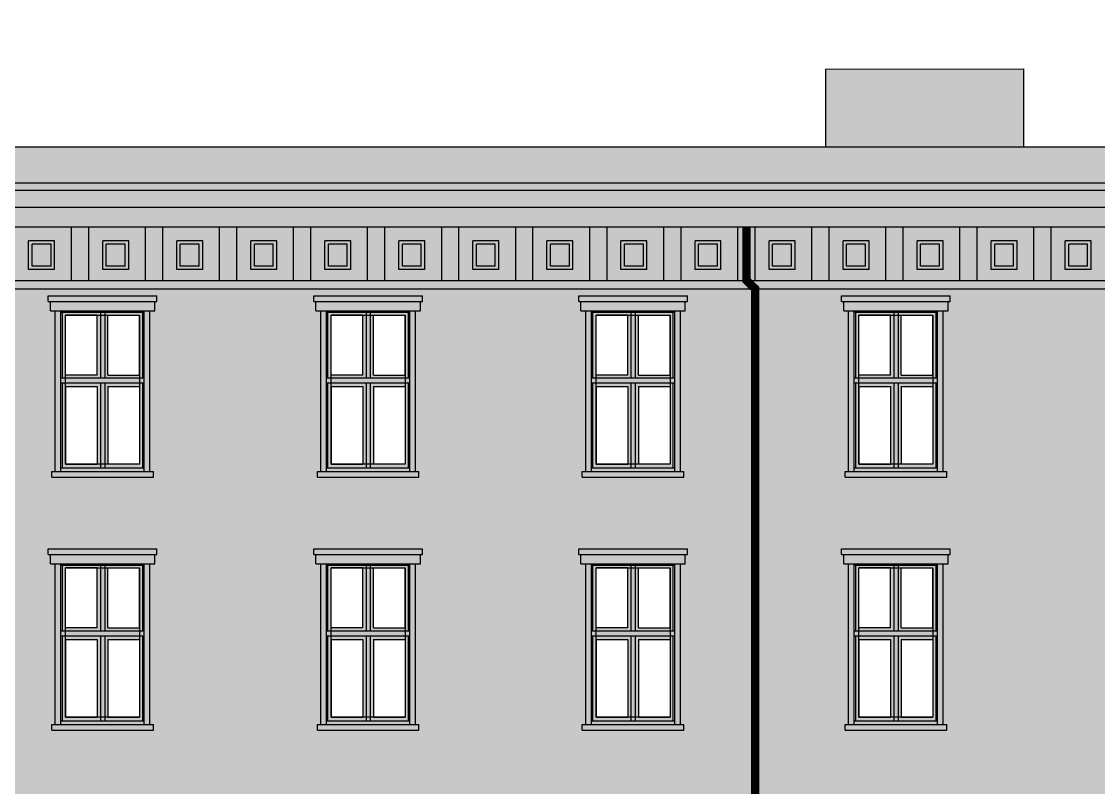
# Model space of a CAD drawing. Header units: metres. Extents: x -6 to 116, y 234 to 267.
# Drawn here: x 39.16 to 54.43, y 247.49 to 258.35 of the extents above; entities that cross this region are included whole.
import ezdxf

# ---------------------------------------------------------------- set-up
doc = ezdxf.new("R2010")
doc.units = ezdxf.units.M
doc.header["$LTSCALE"] = 0.01
doc.header["$XCLIPFRAME"] = 2
doc.linetypes.add('AUSGEZOGEN', pattern=[0])
for name, color, linetype in [('A_Fensterrahmen', 1, 'Continuous'), ('A_Glasbild', 7, 'Continuous'), ('A_regenrinne', 252, 'Continuous'), ('A_Schraff_Dach', 17, 'Continuous'), ('A_Schraff_Fassade_OG', 41, 'Continuous'), ('A_Schraff_Fensterrahmen', 255, 'Continuous'), ('A_Schraff_Gewaende', 23, 'Continuous'), ('A_Schraff_Sims', 17, 'Continuous'), ('A_Schraff_Stuck', 23, 'Continuous'), ('A_Stuck_am_dach', 2, 'Continuous'), ('FASSADE', 7, 'AUSGEZOGEN')]:
    doc.layers.add(name, color=color, linetype=linetype)
picture_1 = doc.add_image_def('image1.jpg', size_in_pixel=(60, 84))

msp = doc.modelspace()

# ---------------------------------------------------------------- hatches: boundary and pattern name
at = {"layer": 'A_Schraff_Dach'}
h = msp.add_hatch(color=256, dxfattribs=at)
h.paths.add_polyline_path([(53.368, 257.68), (50.56, 257.678), (50.56, 256.568), (53.368, 256.568)])
h.paths.add_polyline_path([(24.435, 258.352), (23.386, 258.346), (23.386, 256.568), (24.435, 256.568)])
for color, points in [(256, [(18.816, 256.568), (18.816, 256.066), (102.152, 256.066), (97.015, 256.568)]), (11, [(18.816, 256.066), (18.816, 255.721), (103.124, 255.721), (103.162, 255.963), (103.212, 255.963), (103.212, 256.066)]), (256, [(18.816, 255.721), (18.816, 255.442), (102.434, 255.442), (102.519, 255.721)])]:
    msp.add_hatch(color=color, dxfattribs=at).paths.add_polyline_path(points)
at = {"layer": 'A_Schraff_Fassade_OG'}
h = msp.add_hatch(color=256, dxfattribs=at)
h.paths.add_polyline_path([(39.643, 254.251), (39.573, 254.251), (39.573, 254.381), (39.543, 254.381), (39.543, 254.461), (41.083, 254.461), (41.083, 254.381), (41.053, 254.381), (41.053, 254.251), (40.983, 254.251), (40.983, 253.659), (43.408, 253.659), (43.408, 254.251), (43.338, 254.251), (43.338, 254.381), (43.308, 254.381), (43.308, 254.461), (44.848, 254.461), (44.848, 254.381), (44.818, 254.381), (44.818, 254.251), (44.748, 254.251), (44.748, 253.659), (47.163, 253.659), (47.163, 254.251), (47.093, 254.251), (47.093, 254.381), (47.063, 254.381), (47.063, 254.461), (48.603, 254.461), (48.603, 254.381), (48.573, 254.381), (48.573, 254.251), (48.503, 254.251), (48.503, 253.659), (50.888, 253.659), (50.888, 254.251), (50.818, 254.251), (50.818, 254.381), (50.788, 254.381), (50.788, 254.461), (52.328, 254.461), (52.328, 254.381), (52.298, 254.381), (52.298, 254.251), (52.228, 254.251), (52.228, 253.659), (54.633, 253.659), (54.633, 254.251), (54.563, 254.251), (54.563, 254.381), (54.533, 254.381), (54.533, 254.461), (56.073, 254.461), (56.073, 254.381), (56.043, 254.381), (56.043, 254.251), (55.973, 254.251), (55.973, 253.659), (58.393, 253.659), (58.393, 254.251), (58.323, 254.251), (58.323, 254.381), (58.293, 254.381), (58.293, 254.461), (59.833, 254.461), (59.833, 254.381), (59.803, 254.381), (59.803, 254.251), (59.733, 254.251), (59.733, 253.659), (62.133, 253.659), (62.133, 254.251), (62.063, 254.251), (62.063, 254.381), (62.033, 254.381), (62.033, 254.461), (63.573, 254.461), (63.573, 254.381), (63.543, 254.381), (63.543, 254.251), (63.473, 254.251), (63.473, 253.659), (65.903, 253.659), (65.903, 254.251), (65.833, 254.251), (65.833, 254.381), (65.803, 254.381), (65.803, 254.461), (67.343, 254.461), (67.343, 254.381), (67.313, 254.381), (67.313, 254.251), (67.243, 254.251), (67.243, 253.659), (69.696, 253.659), (69.696, 254.251), (69.626, 254.251), (69.626, 254.381), (69.596, 254.381), (69.596, 254.461), (71.136, 254.461), (71.136, 254.381), (71.106, 254.381), (71.106, 254.251), (71.036, 254.251), (71.036, 253.659), (72.503, 253.659), (72.503, 254.562), (25.866, 254.562), (25.866, 253.659), (28.408, 253.659), (28.408, 254.251), (28.338, 254.251), (28.338, 254.381), (28.308, 254.381), (28.308, 254.461), (29.848, 254.461), (29.848, 254.381), (29.818, 254.381), (29.818, 254.251), (29.748, 254.251), (29.748, 253.659), (32.153, 253.659), (32.153, 254.251), (32.083, 254.251), (32.083, 254.381), (32.053, 254.381), (32.053, 254.461), (33.593, 254.461), (33.593, 254.381), (33.563, 254.381), (33.563, 254.251), (33.493, 254.251), (33.493, 253.659), (35.923, 253.659), (35.923, 254.251), (35.853, 254.251), (35.853, 254.381), (35.823, 254.381), (35.823, 254.461), (37.363, 254.461), (37.363, 254.381), (37.333, 254.381), (37.333, 254.251), (37.263, 254.251), (37.263, 253.659), (39.643, 253.659)])
h.paths.add_polyline_path([(72.503, 253.659), (71.036, 253.659), (71.036, 251.971), (71.086, 251.971), (71.086, 251.891), (69.646, 251.891), (69.646, 251.971), (69.696, 251.971), (69.696, 253.659), (67.243, 253.659), (67.243, 251.971), (67.293, 251.971), (67.293, 251.891), (65.853, 251.891), (65.853, 251.971), (65.903, 251.971), (65.903, 253.659), (63.473, 253.659), (63.473, 251.971), (63.523, 251.971), (63.523, 251.891), (62.083, 251.891), (62.083, 251.971), (62.133, 251.971), (62.133, 253.659), (59.733, 253.659), (59.733, 251.971), (59.783, 251.971), (59.783, 251.891), (58.343, 251.891), (58.343, 251.971), (58.393, 251.971), (58.393, 253.659), (55.973, 253.659), (55.973, 251.971), (56.023, 251.971), (56.023, 251.891), (54.583, 251.891), (54.583, 251.971), (54.633, 251.971), (54.633, 253.659), (52.228, 253.659), (52.228, 251.971), (52.278, 251.971), (52.278, 251.891), (50.838, 251.891), (50.838, 251.971), (50.888, 251.971), (50.888, 253.659), (48.503, 253.659), (48.503, 251.971), (48.553, 251.971), (48.553, 251.891), (47.113, 251.891), (47.113, 251.971), (47.163, 251.971), (47.163, 253.659), (44.748, 253.659), (44.748, 251.971), (44.798, 251.971), (44.798, 251.891), (43.358, 251.891), (43.358, 251.971), (43.408, 251.971), (43.408, 253.659), (40.983, 253.659), (40.983, 251.971), (41.033, 251.971), (41.033, 251.891), (39.593, 251.891), (39.593, 251.971), (39.643, 251.971), (39.643, 253.659), (37.263, 253.659), (37.263, 251.971), (37.313, 251.971), (37.313, 251.891), (35.873, 251.891), (35.873, 251.971), (35.923, 251.971), (35.923, 253.659), (33.493, 253.659), (33.493, 251.971), (33.543, 251.971), (33.543, 251.891), (32.103, 251.891), (32.103, 251.971), (32.153, 251.971), (32.153, 253.659), (29.748, 253.659), (29.748, 251.971), (29.798, 251.971), (29.798, 251.891), (28.358, 251.891), (28.358, 251.971), (28.408, 251.971), (28.408, 253.659), (25.866, 253.659), (25.866, 249.706), (28.408, 249.706), (28.408, 250.665), (28.338, 250.665), (28.338, 250.795), (28.308, 250.795), (28.308, 250.875), (29.848, 250.875), (29.848, 250.795), (29.818, 250.795), (29.818, 250.665), (29.748, 250.665), (29.748, 249.706), (32.153, 249.706), (32.153, 250.665), (32.083, 250.665), (32.083, 250.795), (32.053, 250.795), (32.053, 250.875), (33.593, 250.875), (33.593, 250.795), (33.563, 250.795), (33.563, 250.665), (33.493, 250.665), (33.493, 249.706), (35.923, 249.706), (35.923, 250.665), (35.853, 250.665), (35.853, 250.795), (35.823, 250.795), (35.823, 250.875), (37.363, 250.875), (37.363, 250.795), (37.333, 250.795), (37.333, 250.665), (37.263, 250.665), (37.263, 249.706), (39.643, 249.706), (39.643, 250.665), (39.573, 250.665), (39.573, 250.795), (39.543, 250.795), (39.543, 250.875), (41.083, 250.875), (41.083, 250.795), (41.053, 250.795), (41.053, 250.665), (40.983, 250.665), (40.983, 249.706), (43.408, 249.706), (43.408, 250.665), (43.338, 250.665), (43.338, 250.795), (43.308, 250.795), (43.308, 250.875), (44.848, 250.875), (44.848, 250.795), (44.818, 250.795), (44.818, 250.665), (44.748, 250.665), (44.748, 249.706), (47.163, 249.706), (47.163, 250.665), (47.093, 250.665), (47.093, 250.795), (47.063, 250.795), (47.063, 250.875), (48.603, 250.875), (48.603, 250.795), (48.573, 250.795), (48.573, 250.665), (48.503, 250.665), (48.503, 249.706), (50.888, 249.706), (50.888, 250.665), (50.818, 250.665), (50.818, 250.795), (50.788, 250.795), (50.788, 250.875), (52.328, 250.875), (52.328, 250.795), (52.298, 250.795), (52.298, 250.665), (52.228, 250.665), (52.228, 249.706), (54.633, 249.706), (54.633, 250.665), (54.563, 250.665), (54.563, 250.795), (54.533, 250.795), (54.533, 250.875), (56.073, 250.875), (56.073, 250.795), (56.043, 250.795), (56.043, 250.665), (55.973, 250.665), (55.973, 249.706), (58.393, 249.706), (58.393, 250.665), (58.323, 250.665), (58.323, 250.795), (58.293, 250.795), (58.293, 250.875), (59.833, 250.875), (59.833, 250.795), (59.803, 250.795), (59.803, 250.665), (59.733, 250.665), (59.733, 249.706), (62.133, 249.706), (62.133, 250.665), (62.063, 250.665), (62.063, 250.795), (62.033, 250.795), (62.033, 250.875), (63.573, 250.875), (63.573, 250.795), (63.543, 250.795), (63.543, 250.665), (63.473, 250.665), (63.473, 249.706), (65.903, 249.706), (65.903, 250.665), (65.833, 250.665), (65.833, 250.795), (65.803, 250.795), (65.803, 250.875), (67.343, 250.875), (67.343, 250.795), (67.313, 250.795), (67.313, 250.665), (67.243, 250.665), (67.243, 249.706), (69.696, 249.706), (69.696, 250.665), (69.626, 250.665), (69.626, 250.795), (69.596, 250.795), (69.596, 250.875), (71.136, 250.875), (71.136, 250.795), (71.106, 250.795), (71.106, 250.665), (71.036, 250.665), (71.036, 249.706), (72.503, 249.706)])
h.paths.add_polyline_path([(39.643, 249.706), (37.263, 249.706), (37.263, 248.385), (37.313, 248.385), (37.313, 248.305), (35.873, 248.305), (35.873, 248.385), (35.923, 248.385), (35.923, 249.706), (33.493, 249.706), (33.493, 248.385), (33.543, 248.385), (33.543, 248.305), (32.103, 248.305), (32.103, 248.385), (32.153, 248.385), (32.153, 249.706), (29.748, 249.706), (29.748, 248.385), (29.798, 248.385), (29.798, 248.305), (28.358, 248.305), (28.358, 248.385), (28.408, 248.385), (28.408, 249.706), (25.866, 249.706), (25.866, 245.725), (28.408, 245.725), (28.408, 247.035), (28.338, 247.035), (28.338, 247.165), (28.308, 247.165), (28.308, 247.245), (29.848, 247.245), (29.848, 247.165), (29.818, 247.165), (29.818, 247.035), (29.748, 247.035), (29.748, 245.725), (32.153, 245.725), (32.153, 247.035), (32.083, 247.035), (32.083, 247.165), (32.053, 247.165), (32.053, 247.245), (33.593, 247.245), (33.593, 247.165), (33.563, 247.165), (33.563, 247.035), (33.493, 247.035), (33.493, 245.725), (35.923, 245.725), (35.923, 247.035), (35.853, 247.035), (35.853, 247.165), (35.823, 247.165), (35.823, 247.245), (37.363, 247.245), (37.363, 247.165), (37.333, 247.165), (37.333, 247.035), (37.263, 247.035), (37.263, 245.725), (39.643, 245.725), (39.643, 247.035), (39.573, 247.035), (39.573, 247.165), (39.543, 247.165), (39.543, 247.245), (41.083, 247.245), (41.083, 247.165), (41.053, 247.165), (41.053, 247.035), (40.983, 247.035), (40.983, 245.725), (43.408, 245.725), (43.408, 247.035), (43.338, 247.035), (43.338, 247.165), (43.308, 247.165), (43.308, 247.245), (44.848, 247.245), (44.848, 247.165), (44.818, 247.165), (44.818, 247.035), (44.748, 247.035), (44.748, 245.725), (47.163, 245.725), (47.163, 247.035), (47.093, 247.035), (47.093, 247.165), (47.063, 247.165), (47.063, 247.245), (48.603, 247.245), (48.603, 247.165), (48.573, 247.165), (48.573, 247.035), (48.503, 247.035), (48.503, 245.725), (50.888, 245.725), (50.888, 247.035), (50.818, 247.035), (50.818, 247.165), (50.788, 247.165), (50.788, 247.245), (52.328, 247.245), (52.328, 247.165), (52.298, 247.165), (52.298, 247.035), (52.228, 247.035), (52.228, 245.725), (54.633, 245.725), (54.633, 247.035), (54.563, 247.035), (54.563, 247.165), (54.533, 247.165), (54.533, 247.245), (56.073, 247.245), (56.073, 247.165), (56.043, 247.165), (56.043, 247.035), (55.973, 247.035), (55.973, 245.725), (58.393, 245.725), (58.393, 247.035), (58.323, 247.035), (58.323, 247.165), (58.293, 247.165), (58.293, 247.245), (59.833, 247.245), (59.833, 247.165), (59.803, 247.165), (59.803, 247.035), (59.733, 247.035), (59.733, 245.725), (62.133, 245.725), (62.133, 247.035), (62.063, 247.035), (62.063, 247.165), (62.033, 247.165), (62.033, 247.245), (63.573, 247.245), (63.573, 247.165), (63.543, 247.165), (63.543, 247.035), (63.473, 247.035), (63.473, 245.725), (65.903, 245.725), (65.903, 247.035), (65.833, 247.035), (65.833, 247.165), (65.803, 247.165), (65.803, 247.245), (67.343, 247.245), (67.343, 247.165), (67.313, 247.165), (67.313, 247.035), (67.243, 247.035), (67.243, 245.725), (69.696, 245.725), (69.696, 247.035), (69.626, 247.035), (69.626, 247.165), (69.596, 247.165), (69.596, 247.245), (71.136, 247.245), (71.136, 247.165), (71.106, 247.165), (71.106, 247.035), (71.036, 247.035), (71.036, 245.725), (72.503, 245.725), (72.503, 249.706), (71.036, 249.706), (71.036, 248.385), (71.086, 248.385), (71.086, 248.305), (69.646, 248.305), (69.646, 248.385), (69.696, 248.385), (69.696, 249.706), (67.243, 249.706), (67.243, 248.385), (67.293, 248.385), (67.293, 248.305), (65.853, 248.305), (65.853, 248.385), (65.903, 248.385), (65.903, 249.706), (63.473, 249.706), (63.473, 248.385), (63.523, 248.385), (63.523, 248.305), (62.083, 248.305), (62.083, 248.385), (62.133, 248.385), (62.133, 249.706), (59.733, 249.706), (59.733, 248.385), (59.783, 248.385), (59.783, 248.305), (58.343, 248.305), (58.343, 248.385), (58.393, 248.385), (58.393, 249.706), (55.973, 249.706), (55.973, 248.385), (56.023, 248.385), (56.023, 248.305), (54.583, 248.305), (54.583, 248.385), (54.633, 248.385), (54.633, 249.706), (52.228, 249.706), (52.228, 248.385), (52.278, 248.385), (52.278, 248.305), (50.838, 248.305), (50.838, 248.385), (50.888, 248.385), (50.888, 249.706), (48.503, 249.706), (48.503, 248.385), (48.553, 248.385), (48.553, 248.305), (47.113, 248.305), (47.113, 248.385), (47.163, 248.385), (47.163, 249.706), (44.748, 249.706), (44.748, 248.385), (44.798, 248.385), (44.798, 248.305), (43.358, 248.305), (43.358, 248.385), (43.408, 248.385), (43.408, 249.706), (40.983, 249.706), (40.983, 248.385), (41.033, 248.385), (41.033, 248.305), (39.593, 248.305), (39.593, 248.385), (39.643, 248.385)])
h.paths.add_polyline_path([(39.643, 245.725), (37.263, 245.725), (37.263, 244.755), (37.313, 244.755), (37.313, 244.675), (35.873, 244.675), (35.873, 244.755), (35.923, 244.755), (35.923, 245.725), (33.493, 245.725), (33.493, 244.755), (33.543, 244.755), (33.543, 244.675), (32.103, 244.675), (32.103, 244.755), (32.153, 244.755), (32.153, 245.725), (29.748, 245.725), (29.748, 244.755), (29.798, 244.755), (29.798, 244.675), (28.358, 244.675), (28.358, 244.755), (28.408, 244.755), (28.408, 245.725), (25.866, 245.725), (25.866, 244.032), (72.503, 244.032), (72.503, 245.725), (71.036, 245.725), (71.036, 244.755), (71.086, 244.755), (71.086, 244.675), (69.646, 244.675), (69.646, 244.755), (69.696, 244.755), (69.696, 245.725), (67.243, 245.725), (67.243, 244.755), (67.293, 244.755), (67.293, 244.675), (65.853, 244.675), (65.853, 244.755), (65.903, 244.755), (65.903, 245.725), (63.473, 245.725), (63.473, 244.755), (63.523, 244.755), (63.523, 244.675), (62.083, 244.675), (62.083, 244.755), (62.133, 244.755), (62.133, 245.725), (59.733, 245.725), (59.733, 244.755), (59.783, 244.755), (59.783, 244.675), (58.343, 244.675), (58.343, 244.755), (58.393, 244.755), (58.393, 245.725), (55.973, 245.725), (55.973, 244.755), (56.023, 244.755), (56.023, 244.675), (54.583, 244.675), (54.583, 244.755), (54.633, 244.755), (54.633, 245.725), (52.228, 245.725), (52.228, 244.755), (52.278, 244.755), (52.278, 244.675), (50.838, 244.675), (50.838, 244.755), (50.888, 244.755), (50.888, 245.725), (48.503, 245.725), (48.503, 244.755), (48.553, 244.755), (48.553, 244.675), (47.113, 244.675), (47.113, 244.755), (47.163, 244.755), (47.163, 245.725), (44.748, 245.725), (44.748, 244.755), (44.798, 244.755), (44.798, 244.675), (43.358, 244.675), (43.358, 244.755), (43.408, 244.755), (43.408, 245.725), (40.983, 245.725), (40.983, 244.755), (41.033, 244.755), (41.033, 244.675), (39.593, 244.675), (39.593, 244.755), (39.643, 244.755)])
at = {"layer": 'A_Schraff_Fensterrahmen'}
h = msp.add_hatch(color=256, dxfattribs=at)
h.paths.add_polyline_path([(40.283, 254.231), (39.743, 254.231), (39.743, 253.299), (40.283, 253.299)])
h.paths.add_polyline_path([(40.238, 254.19), (40.238, 253.34), (39.788, 253.34), (39.788, 254.19)], flags=16)
h.paths.add_polyline_path([(40.883, 254.231), (40.343, 254.231), (40.343, 253.299), (40.883, 253.299)])
h.paths.add_polyline_path([(40.388, 254.19), (40.838, 254.19), (40.838, 253.34), (40.388, 253.34)], flags=16)
h.paths.add_polyline_path([(40.343, 254.231), (40.283, 254.231), (40.283, 253.299), (40.343, 253.299)])
h.paths.add_polyline_path([(40.283, 253.229), (39.743, 253.229), (39.743, 252.023), (40.283, 252.023)])
h.paths.add_polyline_path([(40.238, 253.176), (40.238, 252.076), (39.788, 252.076), (39.788, 253.176)], flags=16)
h.paths.add_polyline_path([(40.883, 253.229), (40.343, 253.229), (40.343, 252.023), (40.883, 252.023)])
h.paths.add_polyline_path([(40.838, 253.176), (40.838, 252.076), (40.388, 252.076), (40.388, 253.176)], flags=16)
h.paths.add_polyline_path([(40.343, 253.229), (40.283, 253.229), (40.283, 252.023), (40.343, 252.023)])
h.paths.add_polyline_path([(40.903, 253.266), (39.723, 253.266), (39.723, 253.229), (40.903, 253.229)])
h.paths.add_polyline_path([(40.903, 253.299), (39.723, 253.299), (39.723, 253.266), (40.903, 253.266)])
h.paths.add_polyline_path([(40.903, 252.023), (39.723, 252.023), (39.723, 251.971), (40.903, 251.971)])
h = msp.add_hatch(color=256, dxfattribs=at)
h.paths.add_polyline_path([(44.048, 254.231), (43.508, 254.231), (43.508, 253.299), (44.048, 253.299)])
h.paths.add_polyline_path([(44.003, 254.19), (44.003, 253.34), (43.553, 253.34), (43.553, 254.19)], flags=16)
h.paths.add_polyline_path([(44.648, 254.231), (44.108, 254.231), (44.108, 253.299), (44.648, 253.299)])
h.paths.add_polyline_path([(44.153, 254.19), (44.603, 254.19), (44.603, 253.34), (44.153, 253.34)], flags=16)
h.paths.add_polyline_path([(44.108, 254.231), (44.048, 254.231), (44.048, 253.299), (44.108, 253.299)])
h.paths.add_polyline_path([(44.048, 253.229), (43.508, 253.229), (43.508, 252.023), (44.048, 252.023)])
h.paths.add_polyline_path([(44.003, 253.176), (44.003, 252.076), (43.553, 252.076), (43.553, 253.176)], flags=16)
h.paths.add_polyline_path([(44.648, 253.229), (44.108, 253.229), (44.108, 252.023), (44.648, 252.023)])
h.paths.add_polyline_path([(44.603, 253.176), (44.603, 252.076), (44.153, 252.076), (44.153, 253.176)], flags=16)
h.paths.add_polyline_path([(44.108, 253.229), (44.048, 253.229), (44.048, 252.023), (44.108, 252.023)])
h.paths.add_polyline_path([(44.668, 253.266), (43.488, 253.266), (43.488, 253.229), (44.668, 253.229)])
h.paths.add_polyline_path([(44.668, 253.299), (43.488, 253.299), (43.488, 253.266), (44.668, 253.266)])
h.paths.add_polyline_path([(44.668, 252.023), (43.488, 252.023), (43.488, 251.971), (44.668, 251.971)])
h = msp.add_hatch(color=256, dxfattribs=at)
h.paths.add_polyline_path([(47.803, 254.231), (47.263, 254.231), (47.263, 253.299), (47.803, 253.299)])
h.paths.add_polyline_path([(47.758, 254.19), (47.758, 253.34), (47.308, 253.34), (47.308, 254.19)], flags=16)
h.paths.add_polyline_path([(48.403, 254.231), (47.863, 254.231), (47.863, 253.299), (48.403, 253.299)])
h.paths.add_polyline_path([(47.908, 254.19), (48.358, 254.19), (48.358, 253.34), (47.908, 253.34)], flags=16)
h.paths.add_polyline_path([(47.863, 254.231), (47.803, 254.231), (47.803, 253.299), (47.863, 253.299)])
h.paths.add_polyline_path([(47.803, 253.229), (47.263, 253.229), (47.263, 252.023), (47.803, 252.023)])
h.paths.add_polyline_path([(47.758, 253.176), (47.758, 252.076), (47.308, 252.076), (47.308, 253.176)], flags=16)
h.paths.add_polyline_path([(48.403, 253.229), (47.863, 253.229), (47.863, 252.023), (48.403, 252.023)])
h.paths.add_polyline_path([(48.358, 253.176), (48.358, 252.076), (47.908, 252.076), (47.908, 253.176)], flags=16)
h.paths.add_polyline_path([(47.863, 253.229), (47.803, 253.229), (47.803, 252.023), (47.863, 252.023)])
h.paths.add_polyline_path([(48.423, 253.266), (47.243, 253.266), (47.243, 253.229), (48.423, 253.229)])
h.paths.add_polyline_path([(48.423, 253.299), (47.243, 253.299), (47.243, 253.266), (48.423, 253.266)])
h.paths.add_polyline_path([(48.423, 252.023), (47.243, 252.023), (47.243, 251.971), (48.423, 251.971)])
h = msp.add_hatch(color=256, dxfattribs=at)
h.paths.add_polyline_path([(51.528, 254.231), (50.988, 254.231), (50.988, 253.299), (51.528, 253.299)])
h.paths.add_polyline_path([(51.483, 254.19), (51.483, 253.34), (51.033, 253.34), (51.033, 254.19)], flags=16)
h.paths.add_polyline_path([(52.128, 254.231), (51.588, 254.231), (51.588, 253.299), (52.128, 253.299)])
h.paths.add_polyline_path([(51.633, 254.19), (52.083, 254.19), (52.083, 253.34), (51.633, 253.34)], flags=16)
h.paths.add_polyline_path([(51.588, 254.231), (51.528, 254.231), (51.528, 253.299), (51.588, 253.299)])
h.paths.add_polyline_path([(51.528, 253.229), (50.988, 253.229), (50.988, 252.023), (51.528, 252.023)])
h.paths.add_polyline_path([(51.483, 253.176), (51.483, 252.076), (51.033, 252.076), (51.033, 253.176)], flags=16)
h.paths.add_polyline_path([(52.128, 253.229), (51.588, 253.229), (51.588, 252.023), (52.128, 252.023)])
h.paths.add_polyline_path([(52.083, 253.176), (52.083, 252.076), (51.633, 252.076), (51.633, 253.176)], flags=16)
h.paths.add_polyline_path([(51.588, 253.229), (51.528, 253.229), (51.528, 252.023), (51.588, 252.023)])
h.paths.add_polyline_path([(52.148, 253.266), (50.968, 253.266), (50.968, 253.229), (52.148, 253.229)])
h.paths.add_polyline_path([(52.148, 253.299), (50.968, 253.299), (50.968, 253.266), (52.148, 253.266)])
h.paths.add_polyline_path([(52.148, 252.023), (50.968, 252.023), (50.968, 251.971), (52.148, 251.971)])
h = msp.add_hatch(color=256, dxfattribs=at)
h.paths.add_polyline_path([(40.283, 250.645), (39.743, 250.645), (39.743, 249.713), (40.283, 249.713)])
h.paths.add_polyline_path([(40.238, 250.604), (40.238, 249.754), (39.788, 249.754), (39.788, 250.604)], flags=16)
h.paths.add_polyline_path([(40.883, 250.645), (40.343, 250.645), (40.343, 249.713), (40.883, 249.713)])
h.paths.add_polyline_path([(40.388, 250.604), (40.838, 250.604), (40.838, 249.754), (40.388, 249.754)], flags=16)
h.paths.add_polyline_path([(40.343, 250.645), (40.283, 250.645), (40.283, 249.713), (40.343, 249.713)])
h.paths.add_polyline_path([(40.283, 249.643), (39.743, 249.643), (39.743, 248.437), (40.283, 248.437)])
h.paths.add_polyline_path([(40.238, 249.59), (40.238, 248.49), (39.788, 248.49), (39.788, 249.59)], flags=16)
h.paths.add_polyline_path([(40.883, 249.643), (40.343, 249.643), (40.343, 248.437), (40.883, 248.437)])
h.paths.add_polyline_path([(40.838, 249.59), (40.838, 248.49), (40.388, 248.49), (40.388, 249.59)], flags=16)
h.paths.add_polyline_path([(40.343, 249.643), (40.283, 249.643), (40.283, 248.437), (40.343, 248.437)])
h.paths.add_polyline_path([(40.903, 249.68), (39.723, 249.68), (39.723, 249.643), (40.903, 249.643)])
h.paths.add_polyline_path([(40.903, 249.713), (39.723, 249.713), (39.723, 249.68), (40.903, 249.68)])
h.paths.add_polyline_path([(40.903, 248.437), (39.723, 248.437), (39.723, 248.385), (40.903, 248.385)])
h = msp.add_hatch(color=256, dxfattribs=at)
h.paths.add_polyline_path([(44.048, 250.645), (43.508, 250.645), (43.508, 249.713), (44.048, 249.713)])
h.paths.add_polyline_path([(44.003, 250.604), (44.003, 249.754), (43.553, 249.754), (43.553, 250.604)], flags=16)
h.paths.add_polyline_path([(44.648, 250.645), (44.108, 250.645), (44.108, 249.713), (44.648, 249.713)])
h.paths.add_polyline_path([(44.153, 250.604), (44.603, 250.604), (44.603, 249.754), (44.153, 249.754)], flags=16)
h.paths.add_polyline_path([(44.108, 250.645), (44.048, 250.645), (44.048, 249.713), (44.108, 249.713)])
h.paths.add_polyline_path([(44.048, 249.643), (43.508, 249.643), (43.508, 248.437), (44.048, 248.437)])
h.paths.add_polyline_path([(44.003, 249.59), (44.003, 248.49), (43.553, 248.49), (43.553, 249.59)], flags=16)
h.paths.add_polyline_path([(44.648, 249.643), (44.108, 249.643), (44.108, 248.437), (44.648, 248.437)])
h.paths.add_polyline_path([(44.603, 249.59), (44.603, 248.49), (44.153, 248.49), (44.153, 249.59)], flags=16)
h.paths.add_polyline_path([(44.108, 249.643), (44.048, 249.643), (44.048, 248.437), (44.108, 248.437)])
h.paths.add_polyline_path([(44.668, 249.68), (43.488, 249.68), (43.488, 249.643), (44.668, 249.643)])
h.paths.add_polyline_path([(44.668, 249.713), (43.488, 249.713), (43.488, 249.68), (44.668, 249.68)])
h.paths.add_polyline_path([(44.668, 248.437), (43.488, 248.437), (43.488, 248.385), (44.668, 248.385)])
h = msp.add_hatch(color=256, dxfattribs=at)
h.paths.add_polyline_path([(47.803, 250.645), (47.263, 250.645), (47.263, 249.713), (47.803, 249.713)])
h.paths.add_polyline_path([(47.758, 250.604), (47.758, 249.754), (47.308, 249.754), (47.308, 250.604)], flags=16)
h.paths.add_polyline_path([(48.403, 250.645), (47.863, 250.645), (47.863, 249.713), (48.403, 249.713)])
h.paths.add_polyline_path([(47.908, 250.604), (48.358, 250.604), (48.358, 249.754), (47.908, 249.754)], flags=16)
h.paths.add_polyline_path([(47.863, 250.645), (47.803, 250.645), (47.803, 249.713), (47.863, 249.713)])
h.paths.add_polyline_path([(47.803, 249.643), (47.263, 249.643), (47.263, 248.437), (47.803, 248.437)])
h.paths.add_polyline_path([(47.758, 249.59), (47.758, 248.49), (47.308, 248.49), (47.308, 249.59)], flags=16)
h.paths.add_polyline_path([(48.403, 249.643), (47.863, 249.643), (47.863, 248.437), (48.403, 248.437)])
h.paths.add_polyline_path([(48.358, 249.59), (48.358, 248.49), (47.908, 248.49), (47.908, 249.59)], flags=16)
h.paths.add_polyline_path([(47.863, 249.643), (47.803, 249.643), (47.803, 248.437), (47.863, 248.437)])
h.paths.add_polyline_path([(48.423, 249.68), (47.243, 249.68), (47.243, 249.643), (48.423, 249.643)])
h.paths.add_polyline_path([(48.423, 249.713), (47.243, 249.713), (47.243, 249.68), (48.423, 249.68)])
h.paths.add_polyline_path([(48.423, 248.437), (47.243, 248.437), (47.243, 248.385), (48.423, 248.385)])
h = msp.add_hatch(color=256, dxfattribs=at)
h.paths.add_polyline_path([(51.528, 250.645), (50.988, 250.645), (50.988, 249.713), (51.528, 249.713)])
h.paths.add_polyline_path([(51.483, 250.604), (51.483, 249.754), (51.033, 249.754), (51.033, 250.604)], flags=16)
h.paths.add_polyline_path([(52.128, 250.645), (51.588, 250.645), (51.588, 249.713), (52.128, 249.713)])
h.paths.add_polyline_path([(51.633, 250.604), (52.083, 250.604), (52.083, 249.754), (51.633, 249.754)], flags=16)
h.paths.add_polyline_path([(51.588, 250.645), (51.528, 250.645), (51.528, 249.713), (51.588, 249.713)])
h.paths.add_polyline_path([(51.528, 249.643), (50.988, 249.643), (50.988, 248.437), (51.528, 248.437)])
h.paths.add_polyline_path([(51.483, 249.59), (51.483, 248.49), (51.033, 248.49), (51.033, 249.59)], flags=16)
h.paths.add_polyline_path([(52.128, 249.643), (51.588, 249.643), (51.588, 248.437), (52.128, 248.437)])
h.paths.add_polyline_path([(52.083, 249.59), (52.083, 248.49), (51.633, 248.49), (51.633, 249.59)], flags=16)
h.paths.add_polyline_path([(51.588, 249.643), (51.528, 249.643), (51.528, 248.437), (51.588, 248.437)])
h.paths.add_polyline_path([(52.148, 249.68), (50.968, 249.68), (50.968, 249.643), (52.148, 249.643)])
h.paths.add_polyline_path([(52.148, 249.713), (50.968, 249.713), (50.968, 249.68), (52.148, 249.68)])
h.paths.add_polyline_path([(52.148, 248.437), (50.968, 248.437), (50.968, 248.385), (52.148, 248.385)])
at = {"layer": 'A_Schraff_Gewaende'}
h = msp.add_hatch(color=256, dxfattribs=at)
h.dxf.hatch_style = 1
h.paths.add_polyline_path([(41.083, 254.461), (39.543, 254.461), (39.543, 254.381), (41.083, 254.381)])
h.paths.add_polyline_path([(41.053, 254.381), (39.573, 254.381), (39.573, 254.251), (41.053, 254.251)])
h.paths.add_polyline_path([(39.723, 254.251), (39.643, 254.251), (39.643, 251.971), (39.723, 251.971)])
h.paths.add_polyline_path([(40.983, 254.251), (40.903, 254.251), (40.903, 251.971), (40.983, 251.971)])
h.paths.add_polyline_path([(40.903, 252.023), (39.723, 252.023), (39.723, 251.971), (40.903, 251.971)])
h.paths.add_polyline_path([(41.083, 251.971), (39.543, 251.971), (39.543, 251.891), (41.083, 251.891)])
h = msp.add_hatch(color=256, dxfattribs=at)
h.dxf.hatch_style = 1
h.paths.add_polyline_path([(44.848, 254.461), (43.308, 254.461), (43.308, 254.381), (44.848, 254.381)])
h.paths.add_polyline_path([(44.818, 254.381), (43.338, 254.381), (43.338, 254.251), (44.818, 254.251)])
h.paths.add_polyline_path([(43.488, 254.251), (43.408, 254.251), (43.408, 251.971), (43.488, 251.971)])
h.paths.add_polyline_path([(44.748, 254.251), (44.668, 254.251), (44.668, 251.971), (44.748, 251.971)])
h.paths.add_polyline_path([(44.668, 252.023), (43.488, 252.023), (43.488, 251.971), (44.668, 251.971)])
h.paths.add_polyline_path([(44.848, 251.971), (43.308, 251.971), (43.308, 251.891), (44.848, 251.891)])
h = msp.add_hatch(color=256, dxfattribs=at)
h.dxf.hatch_style = 1
h.paths.add_polyline_path([(48.603, 254.461), (47.063, 254.461), (47.063, 254.381), (48.603, 254.381)])
h.paths.add_polyline_path([(48.573, 254.381), (47.093, 254.381), (47.093, 254.251), (48.573, 254.251)])
h.paths.add_polyline_path([(47.243, 254.251), (47.163, 254.251), (47.163, 251.971), (47.243, 251.971)])
h.paths.add_polyline_path([(48.503, 254.251), (48.423, 254.251), (48.423, 251.971), (48.503, 251.971)])
h.paths.add_polyline_path([(48.423, 252.023), (47.243, 252.023), (47.243, 251.971), (48.423, 251.971)])
h.paths.add_polyline_path([(48.603, 251.971), (47.063, 251.971), (47.063, 251.891), (48.603, 251.891)])
h = msp.add_hatch(color=256, dxfattribs=at)
h.dxf.hatch_style = 1
h.paths.add_polyline_path([(52.328, 254.461), (50.788, 254.461), (50.788, 254.381), (52.328, 254.381)])
h.paths.add_polyline_path([(52.298, 254.381), (50.818, 254.381), (50.818, 254.251), (52.298, 254.251)])
h.paths.add_polyline_path([(50.968, 254.251), (50.888, 254.251), (50.888, 251.971), (50.968, 251.971)])
h.paths.add_polyline_path([(52.228, 254.251), (52.148, 254.251), (52.148, 251.971), (52.228, 251.971)])
h.paths.add_polyline_path([(52.148, 252.023), (50.968, 252.023), (50.968, 251.971), (52.148, 251.971)])
h.paths.add_polyline_path([(52.328, 251.971), (50.788, 251.971), (50.788, 251.891), (52.328, 251.891)])
h = msp.add_hatch(color=256, dxfattribs=at)
h.dxf.hatch_style = 1
h.paths.add_polyline_path([(41.083, 250.875), (39.543, 250.875), (39.543, 250.795), (41.083, 250.795)])
h.paths.add_polyline_path([(41.053, 250.795), (39.573, 250.795), (39.573, 250.665), (41.053, 250.665)])
h.paths.add_polyline_path([(39.723, 250.665), (39.643, 250.665), (39.643, 248.385), (39.723, 248.385)])
h.paths.add_polyline_path([(40.983, 250.665), (40.903, 250.665), (40.903, 248.385), (40.983, 248.385)])
h.paths.add_polyline_path([(40.903, 248.437), (39.723, 248.437), (39.723, 248.385), (40.903, 248.385)])
h.paths.add_polyline_path([(41.083, 248.385), (39.543, 248.385), (39.543, 248.305), (41.083, 248.305)])
h = msp.add_hatch(color=256, dxfattribs=at)
h.dxf.hatch_style = 1
h.paths.add_polyline_path([(44.848, 250.875), (43.308, 250.875), (43.308, 250.795), (44.848, 250.795)])
h.paths.add_polyline_path([(44.818, 250.795), (43.338, 250.795), (43.338, 250.665), (44.818, 250.665)])
h.paths.add_polyline_path([(43.488, 250.665), (43.408, 250.665), (43.408, 248.385), (43.488, 248.385)])
h.paths.add_polyline_path([(44.748, 250.665), (44.668, 250.665), (44.668, 248.385), (44.748, 248.385)])
h.paths.add_polyline_path([(44.668, 248.437), (43.488, 248.437), (43.488, 248.385), (44.668, 248.385)])
h.paths.add_polyline_path([(44.848, 248.385), (43.308, 248.385), (43.308, 248.305), (44.848, 248.305)])
h = msp.add_hatch(color=256, dxfattribs=at)
h.dxf.hatch_style = 1
h.paths.add_polyline_path([(48.603, 250.875), (47.063, 250.875), (47.063, 250.795), (48.603, 250.795)])
h.paths.add_polyline_path([(48.573, 250.795), (47.093, 250.795), (47.093, 250.665), (48.573, 250.665)])
h.paths.add_polyline_path([(47.243, 250.665), (47.163, 250.665), (47.163, 248.385), (47.243, 248.385)])
h.paths.add_polyline_path([(48.503, 250.665), (48.423, 250.665), (48.423, 248.385), (48.503, 248.385)])
h.paths.add_polyline_path([(48.423, 248.437), (47.243, 248.437), (47.243, 248.385), (48.423, 248.385)])
h.paths.add_polyline_path([(48.603, 248.385), (47.063, 248.385), (47.063, 248.305), (48.603, 248.305)])
h = msp.add_hatch(color=256, dxfattribs=at)
h.dxf.hatch_style = 1
h.paths.add_polyline_path([(52.328, 250.875), (50.788, 250.875), (50.788, 250.795), (52.328, 250.795)])
h.paths.add_polyline_path([(52.298, 250.795), (50.818, 250.795), (50.818, 250.665), (52.298, 250.665)])
h.paths.add_polyline_path([(50.968, 250.665), (50.888, 250.665), (50.888, 248.385), (50.968, 248.385)])
h.paths.add_polyline_path([(52.228, 250.665), (52.148, 250.665), (52.148, 248.385), (52.228, 248.385)])
h.paths.add_polyline_path([(52.148, 248.437), (50.968, 248.437), (50.968, 248.385), (52.148, 248.385)])
h.paths.add_polyline_path([(52.328, 248.385), (50.788, 248.385), (50.788, 248.305), (52.328, 248.305)])
at = {"layer": 'A_Schraff_Sims'}
msp.add_hatch(color=256, dxfattribs=at).paths.add_polyline_path([(102.444, 254.562), (102.511, 254.562), (102.511, 254.681), (18.816, 254.681), (18.816, 254.562)])
at = {"layer": 'A_Schraff_Stuck'}
msp.add_hatch(color=256, dxfattribs=at).paths.add_polyline_path([(18.816, 255.442), (18.816, 254.681), (102.342, 254.681), (102.342, 255.442)])

# ---------------------------------------------------------------- linework, layer by layer
at = {"layer": 'A_Fensterrahmen'}
for p, q in [((39.723, 254.231), (40.903, 254.231)), ((39.743, 253.299), (39.743, 254.231)), ((40.238, 254.19), (39.788, 254.19)), ((39.788, 253.34), (39.788, 254.19)), ((40.238, 253.34), (40.238, 254.19)), ((40.283, 254.231), (40.283, 253.299)), ((40.343, 254.231), (40.343, 253.299)), ((40.388, 254.19), (40.838, 254.19)), ((40.388, 253.34), (40.388, 254.19)), ((40.838, 253.34), (40.838, 254.19)), ((40.883, 253.299), (40.883, 254.231)), ((43.488, 254.231), (44.668, 254.231)), ((43.508, 253.299), (43.508, 254.231)), ((44.003, 254.19), (43.553, 254.19)), ((43.553, 253.34), (43.553, 254.19)), ((44.003, 253.34), (44.003, 254.19)), ((44.048, 254.231), (44.048, 253.299)), ((44.108, 254.231), (44.108, 253.299)), ((44.153, 254.19), (44.603, 254.19)), ((44.153, 253.34), (44.153, 254.19)), ((44.603, 253.34), (44.603, 254.19)), ((44.648, 253.299), (44.648, 254.231)), ((47.243, 254.231), (48.423, 254.231)), ((47.263, 253.299), (47.263, 254.231)), ((47.758, 254.19), (47.308, 254.19)), ((47.308, 253.34), (47.308, 254.19)), ((47.758, 253.34), (47.758, 254.19)), ((47.803, 254.231), (47.803, 253.299)), ((47.863, 254.231), (47.863, 253.299)), ((47.908, 254.19), (48.358, 254.19)), ((47.908, 253.34), (47.908, 254.19)), ((48.358, 253.34), (48.358, 254.19)), ((48.403, 253.299), (48.403, 254.231)), ((50.968, 254.231), (52.148, 254.231)), ((50.988, 253.299), (50.988, 254.231)), ((51.483, 254.19), (51.033, 254.19)), ((51.033, 253.34), (51.033, 254.19)), ((51.483, 253.34), (51.483, 254.19)), ((51.528, 254.231), (51.528, 253.299)), ((51.588, 254.231), (51.588, 253.299)), ((51.633, 254.19), (52.083, 254.19)), ((51.633, 253.34), (51.633, 254.19)), ((52.083, 253.34), (52.083, 254.19)), ((52.128, 253.299), (52.128, 254.231)), ((39.723, 253.299), (40.903, 253.299)), ((40.238, 253.34), (39.788, 253.34)), ((40.388, 253.34), (40.838, 253.34)), ((43.488, 253.299), (44.668, 253.299)), ((44.003, 253.34), (43.553, 253.34)), ((44.153, 253.34), (44.603, 253.34)), ((47.243, 253.299), (48.423, 253.299)), ((47.758, 253.34), (47.308, 253.34)), ((47.908, 253.34), (48.358, 253.34)), ((50.968, 253.299), (52.148, 253.299)), ((51.483, 253.34), (51.033, 253.34)), ((51.633, 253.34), (52.083, 253.34)), ((39.723, 253.229), (40.903, 253.229)), ((39.743, 252.023), (39.743, 253.229)), ((39.788, 253.176), (39.788, 252.076)), ((39.788, 253.176), (40.238, 253.176)), ((40.238, 253.176), (40.238, 252.076)), ((40.283, 253.229), (40.283, 252.023)), ((40.343, 253.229), (40.343, 252.023)), ((40.388, 253.176), (40.388, 252.076)), ((40.388, 253.176), (40.838, 253.176)), ((40.838, 253.176), (40.838, 252.076)), ((40.883, 252.023), (40.883, 253.229)), ((43.488, 253.229), (44.668, 253.229)), ((43.508, 252.023), (43.508, 253.229)), ((43.553, 253.176), (43.553, 252.076)), ((43.553, 253.176), (44.003, 253.176)), ((44.003, 253.176), (44.003, 252.076)), ((44.048, 253.229), (44.048, 252.023)), ((44.108, 253.229), (44.108, 252.023)), ((44.153, 253.176), (44.153, 252.076)), ((44.153, 253.176), (44.603, 253.176)), ((44.603, 253.176), (44.603, 252.076)), ((44.648, 252.023), (44.648, 253.229)), ((47.243, 253.229), (48.423, 253.229)), ((47.263, 252.023), (47.263, 253.229)), ((47.308, 253.176), (47.308, 252.076)), ((47.308, 253.176), (47.758, 253.176)), ((47.758, 253.176), (47.758, 252.076)), ((47.803, 253.229), (47.803, 252.023)), ((47.863, 253.229), (47.863, 252.023)), ((47.908, 253.176), (47.908, 252.076)), ((47.908, 253.176), (48.358, 253.176)), ((48.358, 253.176), (48.358, 252.076)), ((48.403, 252.023), (48.403, 253.229)), ((50.968, 253.229), (52.148, 253.229)), ((50.988, 252.023), (50.988, 253.229)), ((51.033, 253.176), (51.033, 252.076)), ((51.033, 253.176), (51.483, 253.176)), ((51.483, 253.176), (51.483, 252.076)), ((51.528, 253.229), (51.528, 252.023)), ((51.588, 253.229), (51.588, 252.023)), ((51.633, 253.176), (51.633, 252.076)), ((51.633, 253.176), (52.083, 253.176)), ((52.083, 253.176), (52.083, 252.076)), ((52.128, 252.023), (52.128, 253.229)), ((39.788, 252.076), (40.238, 252.076)), ((40.838, 252.076), (40.388, 252.076)), ((43.553, 252.076), (44.003, 252.076)), ((44.603, 252.076), (44.153, 252.076)), ((47.308, 252.076), (47.758, 252.076)), ((48.358, 252.076), (47.908, 252.076)), ((51.033, 252.076), (51.483, 252.076)), ((52.083, 252.076), (51.633, 252.076)), ((39.723, 252.023), (40.903, 252.023)), ((43.488, 252.023), (44.668, 252.023)), ((47.243, 252.023), (48.423, 252.023)), ((50.968, 252.023), (52.148, 252.023)), ((39.723, 250.645), (40.903, 250.645)), ((39.743, 249.713), (39.743, 250.645)), ((40.238, 250.604), (39.788, 250.604)), ((39.788, 249.754), (39.788, 250.604)), ((40.238, 249.754), (40.238, 250.604)), ((40.283, 250.645), (40.283, 249.713)), ((40.343, 250.645), (40.343, 249.713)), ((40.388, 250.604), (40.838, 250.604)), ((40.388, 249.754), (40.388, 250.604)), ((40.838, 249.754), (40.838, 250.604)), ((40.883, 249.713), (40.883, 250.645)), ((43.488, 250.645), (44.668, 250.645)), ((43.508, 249.713), (43.508, 250.645)), ((44.003, 250.604), (43.553, 250.604)), ((43.553, 249.754), (43.553, 250.604)), ((44.003, 249.754), (44.003, 250.604)), ((44.048, 250.645), (44.048, 249.713)), ((44.108, 250.645), (44.108, 249.713)), ((44.153, 250.604), (44.603, 250.604)), ((44.153, 249.754), (44.153, 250.604)), ((44.603, 249.754), (44.603, 250.604)), ((44.648, 249.713), (44.648, 250.645)), ((47.243, 250.645), (48.423, 250.645)), ((47.263, 249.713), (47.263, 250.645)), ((47.758, 250.604), (47.308, 250.604)), ((47.308, 249.754), (47.308, 250.604)), ((47.758, 249.754), (47.758, 250.604)), ((47.803, 250.645), (47.803, 249.713)), ((47.863, 250.645), (47.863, 249.713)), ((47.908, 250.604), (48.358, 250.604)), ((47.908, 249.754), (47.908, 250.604)), ((48.358, 249.754), (48.358, 250.604)), ((48.403, 249.713), (48.403, 250.645)), ((50.968, 250.645), (52.148, 250.645)), ((50.988, 249.713), (50.988, 250.645)), ((51.483, 250.604), (51.033, 250.604)), ((51.033, 249.754), (51.033, 250.604)), ((51.483, 249.754), (51.483, 250.604)), ((51.528, 250.645), (51.528, 249.713)), ((51.588, 250.645), (51.588, 249.713)), ((51.633, 250.604), (52.083, 250.604)), ((51.633, 249.754), (51.633, 250.604)), ((52.083, 249.754), (52.083, 250.604)), ((52.128, 249.713), (52.128, 250.645)), ((40.238, 249.754), (39.788, 249.754)), ((40.388, 249.754), (40.838, 249.754)), ((44.003, 249.754), (43.553, 249.754)), ((44.153, 249.754), (44.603, 249.754)), ((47.758, 249.754), (47.308, 249.754)), ((47.908, 249.754), (48.358, 249.754)), ((51.483, 249.754), (51.033, 249.754)), ((51.633, 249.754), (52.083, 249.754)), ((39.723, 249.713), (40.903, 249.713)), ((39.723, 249.643), (40.903, 249.643)), ((39.743, 248.437), (39.743, 249.643)), ((39.788, 249.59), (40.238, 249.59)), ((39.788, 249.59), (39.788, 248.49)), ((40.238, 249.59), (40.238, 248.49)), ((40.283, 249.643), (40.283, 248.437)), ((40.343, 249.643), (40.343, 248.437)), ((40.388, 249.59), (40.838, 249.59)), ((40.388, 249.59), (40.388, 248.49)), ((40.838, 249.59), (40.838, 248.49)), ((40.883, 248.437), (40.883, 249.643)), ((43.488, 249.713), (44.668, 249.713)), ((43.488, 249.643), (44.668, 249.643)), ((43.508, 248.437), (43.508, 249.643)), ((43.553, 249.59), (44.003, 249.59)), ((43.553, 249.59), (43.553, 248.49)), ((44.003, 249.59), (44.003, 248.49)), ((44.048, 249.643), (44.048, 248.437)), ((44.108, 249.643), (44.108, 248.437)), ((44.153, 249.59), (44.603, 249.59)), ((44.153, 249.59), (44.153, 248.49)), ((44.603, 249.59), (44.603, 248.49)), ((44.648, 248.437), (44.648, 249.643)), ((47.243, 249.713), (48.423, 249.713)), ((47.243, 249.643), (48.423, 249.643)), ((47.263, 248.437), (47.263, 249.643)), ((47.308, 249.59), (47.758, 249.59)), ((47.308, 249.59), (47.308, 248.49)), ((47.758, 249.59), (47.758, 248.49)), ((47.803, 249.643), (47.803, 248.437)), ((47.863, 249.643), (47.863, 248.437)), ((47.908, 249.59), (48.358, 249.59)), ((47.908, 249.59), (47.908, 248.49)), ((48.358, 249.59), (48.358, 248.49)), ((48.403, 248.437), (48.403, 249.643)), ((50.968, 249.713), (52.148, 249.713)), ((50.968, 249.643), (52.148, 249.643)), ((50.988, 248.437), (50.988, 249.643)), ((51.033, 249.59), (51.483, 249.59)), ((51.033, 249.59), (51.033, 248.49)), ((51.483, 249.59), (51.483, 248.49)), ((51.528, 249.643), (51.528, 248.437)), ((51.588, 249.643), (51.588, 248.437)), ((51.633, 249.59), (52.083, 249.59)), ((51.633, 249.59), (51.633, 248.49)), ((52.083, 249.59), (52.083, 248.49)), ((52.128, 248.437), (52.128, 249.643)), ((39.723, 248.437), (40.903, 248.437)), ((39.788, 248.49), (40.238, 248.49)), ((40.388, 248.49), (40.838, 248.49)), ((43.488, 248.437), (44.668, 248.437)), ((43.553, 248.49), (44.003, 248.49)), ((44.153, 248.49), (44.603, 248.49)), ((47.243, 248.437), (48.423, 248.437)), ((47.308, 248.49), (47.758, 248.49)), ((47.908, 248.49), (48.358, 248.49)), ((50.968, 248.437), (52.148, 248.437)), ((51.033, 248.49), (51.483, 248.49)), ((51.633, 248.49), (52.083, 248.49))]:
    msp.add_line(p, q, dxfattribs=at)
at = {"layer": 'A_regenrinne', "const_width": 0.12}
msp.add_lwpolyline([(49.44, 255.442), (49.44, 254.681), (49.564, 254.562), (49.564, 244.032), (49.684, 243.946), (49.684, 243.645)], dxfattribs=at)
at = {"layer": 'A_Stuck_am_dach'}
for p, q in [((39.867, 255.442), (39.867, 254.681)), ((40.112, 255.442), (40.112, 254.681)), ((40.917, 255.442), (40.917, 254.681)), ((41.162, 255.442), (41.162, 254.681)), ((41.966, 255.442), (41.966, 254.681)), ((42.211, 255.442), (42.211, 254.681)), ((43.016, 255.442), (43.016, 254.681)), ((43.261, 255.442), (43.261, 254.681)), ((44.065, 255.442), (44.065, 254.681)), ((44.31, 255.442), (44.31, 254.681)), ((45.115, 255.442), (45.115, 254.681)), ((45.36, 255.442), (45.36, 254.681)), ((46.164, 255.442), (46.164, 254.681)), ((46.409, 255.442), (46.409, 254.681)), ((47.214, 255.442), (47.214, 254.681)), ((47.459, 255.442), (47.459, 254.681)), ((48.263, 255.442), (48.263, 254.681)), ((48.508, 255.442), (48.508, 254.681)), ((49.312, 255.442), (49.312, 254.681)), ((49.557, 255.442), (49.557, 254.681)), ((50.362, 255.442), (50.362, 254.681)), ((50.607, 255.442), (50.607, 254.681)), ((51.411, 255.442), (51.411, 254.681)), ((51.656, 255.442), (51.656, 254.681)), ((52.461, 255.442), (52.461, 254.681)), ((52.706, 255.442), (52.706, 254.681)), ((53.51, 255.442), (53.51, 254.681)), ((53.755, 255.442), (53.755, 254.681)), ((39.265, 254.835), (39.265, 255.244)), ((39.633, 255.244), (39.265, 255.244)), ((39.633, 254.835), (39.633, 255.244)), ((40.315, 254.835), (40.315, 255.244)), ((40.683, 255.244), (40.315, 255.244)), ((40.683, 254.835), (40.683, 255.244)), ((41.364, 254.835), (41.364, 255.244)), ((41.732, 255.244), (41.364, 255.244)), ((41.732, 254.835), (41.732, 255.244)), ((42.414, 254.835), (42.414, 255.244)), ((42.782, 255.244), (42.414, 255.244)), ((42.782, 254.835), (42.782, 255.244)), ((43.463, 254.835), (43.463, 255.244)), ((43.831, 255.244), (43.463, 255.244)), ((43.831, 254.835), (43.831, 255.244)), ((44.513, 254.835), (44.513, 255.244)), ((44.881, 255.244), (44.513, 255.244)), ((44.881, 254.835), (44.881, 255.244)), ((45.562, 254.835), (45.562, 255.244)), ((45.93, 255.244), (45.562, 255.244)), ((45.93, 254.835), (45.93, 255.244)), ((46.612, 254.835), (46.612, 255.244)), ((46.98, 255.244), (46.612, 255.244)), ((46.98, 254.835), (46.98, 255.244)), ((47.661, 254.835), (47.661, 255.244)), ((48.029, 255.244), (47.661, 255.244)), ((48.029, 254.835), (48.029, 255.244)), ((48.711, 254.835), (48.711, 255.244)), ((49.079, 255.244), (48.711, 255.244)), ((49.079, 254.835), (49.079, 255.244)), ((49.76, 254.835), (49.76, 255.244)), ((50.128, 255.244), (49.76, 255.244)), ((50.128, 254.835), (50.128, 255.244)), ((50.81, 254.835), (50.81, 255.244)), ((51.178, 255.244), (50.81, 255.244)), ((51.178, 254.835), (51.178, 255.244)), ((51.859, 254.835), (51.859, 255.244)), ((52.227, 255.244), (51.859, 255.244)), ((52.227, 254.835), (52.227, 255.244)), ((52.909, 254.835), (52.909, 255.244)), ((53.277, 255.244), (52.909, 255.244)), ((53.277, 254.835), (53.277, 255.244)), ((53.958, 254.835), (53.958, 255.244)), ((54.326, 255.244), (53.958, 255.244)), ((54.326, 254.835), (54.326, 255.244)), ((39.315, 254.885), (39.315, 255.194)), ((39.583, 255.194), (39.315, 255.194)), ((39.583, 254.885), (39.583, 255.194)), ((40.365, 254.885), (40.365, 255.194)), ((40.633, 255.194), (40.365, 255.194)), ((40.633, 254.885), (40.633, 255.194)), ((41.414, 254.885), (41.414, 255.194)), ((41.682, 255.194), (41.414, 255.194)), ((41.682, 254.885), (41.682, 255.194)), ((42.464, 254.885), (42.464, 255.194)), ((42.732, 255.194), (42.464, 255.194)), ((42.732, 254.885), (42.732, 255.194)), ((43.513, 254.885), (43.513, 255.194)), ((43.781, 255.194), (43.513, 255.194)), ((43.781, 254.885), (43.781, 255.194)), ((44.563, 254.885), (44.563, 255.194)), ((44.831, 255.194), (44.563, 255.194)), ((44.831, 254.885), (44.831, 255.194)), ((45.612, 254.885), (45.612, 255.194)), ((45.88, 255.194), (45.612, 255.194)), ((45.88, 254.885), (45.88, 255.194)), ((46.662, 254.885), (46.662, 255.194)), ((46.93, 255.194), (46.662, 255.194)), ((46.93, 254.885), (46.93, 255.194)), ((47.711, 254.885), (47.711, 255.194)), ((47.979, 255.194), (47.711, 255.194)), ((47.979, 254.885), (47.979, 255.194)), ((48.761, 254.885), (48.761, 255.194)), ((49.029, 255.194), (48.761, 255.194)), ((49.029, 254.885), (49.029, 255.194)), ((49.81, 254.885), (49.81, 255.194)), ((50.078, 255.194), (49.81, 255.194)), ((50.078, 254.885), (50.078, 255.194)), ((50.86, 254.885), (50.86, 255.194)), ((51.128, 255.194), (50.86, 255.194)), ((51.128, 254.885), (51.128, 255.194)), ((51.909, 254.885), (51.909, 255.194)), ((52.177, 255.194), (51.909, 255.194)), ((52.177, 254.885), (52.177, 255.194)), ((52.959, 254.885), (52.959, 255.194)), ((53.227, 255.194), (52.959, 255.194)), ((53.227, 254.885), (53.227, 255.194)), ((54.008, 254.885), (54.008, 255.194)), ((54.276, 255.194), (54.008, 255.194)), ((54.276, 254.885), (54.276, 255.194)), ((39.633, 254.835), (39.265, 254.835)), ((39.583, 254.885), (39.315, 254.885)), ((40.683, 254.835), (40.315, 254.835)), ((40.633, 254.885), (40.365, 254.885)), ((41.732, 254.835), (41.364, 254.835)), ((41.682, 254.885), (41.414, 254.885)), ((42.782, 254.835), (42.414, 254.835)), ((42.732, 254.885), (42.464, 254.885)), ((43.831, 254.835), (43.463, 254.835)), ((43.781, 254.885), (43.513, 254.885)), ((44.881, 254.835), (44.513, 254.835)), ((44.831, 254.885), (44.563, 254.885)), ((45.93, 254.835), (45.562, 254.835)), ((45.88, 254.885), (45.612, 254.885)), ((46.98, 254.835), (46.612, 254.835)), ((46.93, 254.885), (46.662, 254.885)), ((48.029, 254.835), (47.661, 254.835)), ((47.979, 254.885), (47.711, 254.885)), ((49.079, 254.835), (48.711, 254.835)), ((49.029, 254.885), (48.761, 254.885)), ((50.128, 254.835), (49.76, 254.835)), ((50.078, 254.885), (49.81, 254.885)), ((51.178, 254.835), (50.81, 254.835)), ((51.128, 254.885), (50.86, 254.885)), ((52.227, 254.835), (51.859, 254.835)), ((52.177, 254.885), (51.909, 254.885)), ((53.277, 254.835), (52.909, 254.835)), ((53.227, 254.885), (52.959, 254.885)), ((54.326, 254.835), (53.958, 254.835)), ((54.276, 254.885), (54.008, 254.885))]:
    msp.add_line(p, q, dxfattribs=at)
at = {"layer": 'FASSADE'}
for p, q in [((50.56, 257.678), (53.368, 257.68)), ((50.56, 257.678), (50.56, 256.57)), ((53.368, 257.68), (53.368, 256.57)), ((97.015, 256.568), (18.816, 256.568)), ((18.816, 256.066), (103.212, 256.066)), ((18.816, 255.963), (103.212, 255.963)), ((18.816, 255.721), (103.124, 255.721)), ((18.816, 255.442), (102.434, 255.442)), ((18.816, 254.681), (102.511, 254.681)), ((18.816, 254.562), (102.511, 254.562)), ((39.543, 254.381), (39.543, 254.461)), ((39.543, 254.461), (41.083, 254.461)), ((39.543, 254.381), (41.083, 254.381)), ((39.573, 254.251), (39.573, 254.381)), ((41.053, 254.251), (41.053, 254.381)), ((41.083, 254.381), (41.083, 254.461)), ((43.308, 254.381), (43.308, 254.461)), ((43.308, 254.461), (44.848, 254.461)), ((43.308, 254.381), (44.848, 254.381)), ((43.338, 254.251), (43.338, 254.381)), ((44.818, 254.251), (44.818, 254.381)), ((44.848, 254.381), (44.848, 254.461)), ((47.063, 254.381), (47.063, 254.461)), ((47.063, 254.461), (48.603, 254.461)), ((47.063, 254.381), (48.603, 254.381)), ((47.093, 254.251), (47.093, 254.381)), ((48.573, 254.251), (48.573, 254.381)), ((48.603, 254.381), (48.603, 254.461)), ((50.788, 254.381), (50.788, 254.461)), ((50.788, 254.461), (52.328, 254.461)), ((50.788, 254.381), (52.328, 254.381)), ((50.818, 254.251), (50.818, 254.381)), ((52.298, 254.251), (52.298, 254.381)), ((52.328, 254.381), (52.328, 254.461)), ((39.573, 254.251), (41.053, 254.251)), ((39.643, 251.971), (39.643, 254.251)), ((39.723, 251.971), (39.723, 254.251)), ((40.903, 251.971), (40.903, 254.251)), ((40.983, 251.971), (40.983, 254.251)), ((43.338, 254.251), (44.818, 254.251)), ((43.408, 251.971), (43.408, 254.251)), ((43.488, 251.971), (43.488, 254.251)), ((44.668, 251.971), (44.668, 254.251)), ((44.748, 251.971), (44.748, 254.251)), ((47.093, 254.251), (48.573, 254.251)), ((47.163, 251.971), (47.163, 254.251)), ((47.243, 251.971), (47.243, 254.251)), ((48.423, 251.971), (48.423, 254.251)), ((48.503, 251.971), (48.503, 254.251)), ((50.818, 254.251), (52.298, 254.251)), ((50.888, 251.971), (50.888, 254.251)), ((50.968, 251.971), (50.968, 254.251)), ((52.148, 251.971), (52.148, 254.251)), ((52.228, 251.971), (52.228, 254.251)), ((39.593, 251.891), (39.593, 251.971)), ((39.593, 251.971), (41.033, 251.971)), ((39.593, 251.891), (41.033, 251.891)), ((41.033, 251.891), (41.033, 251.971)), ((43.358, 251.891), (43.358, 251.971)), ((43.358, 251.971), (44.798, 251.971)), ((43.358, 251.891), (44.798, 251.891)), ((44.798, 251.891), (44.798, 251.971)), ((47.113, 251.891), (47.113, 251.971)), ((47.113, 251.971), (48.553, 251.971)), ((47.113, 251.891), (48.553, 251.891)), ((48.553, 251.891), (48.553, 251.971)), ((50.838, 251.891), (50.838, 251.971)), ((50.838, 251.971), (52.278, 251.971)), ((50.838, 251.891), (52.278, 251.891)), ((52.278, 251.891), (52.278, 251.971)), ((39.543, 250.795), (39.543, 250.875)), ((39.543, 250.875), (41.083, 250.875)), ((41.083, 250.795), (41.083, 250.875)), ((43.308, 250.795), (43.308, 250.875)), ((43.308, 250.875), (44.848, 250.875)), ((44.848, 250.795), (44.848, 250.875)), ((47.063, 250.795), (47.063, 250.875)), ((47.063, 250.875), (48.603, 250.875)), ((48.603, 250.795), (48.603, 250.875)), ((50.788, 250.795), (50.788, 250.875)), ((50.788, 250.875), (52.328, 250.875)), ((52.328, 250.795), (52.328, 250.875)), ((39.543, 250.795), (41.083, 250.795)), ((39.573, 250.665), (39.573, 250.795)), ((39.573, 250.665), (41.053, 250.665)), ((39.643, 248.385), (39.643, 250.665)), ((39.723, 248.385), (39.723, 250.665)), ((40.903, 248.385), (40.903, 250.665)), ((40.983, 248.385), (40.983, 250.665)), ((41.053, 250.665), (41.053, 250.795)), ((43.308, 250.795), (44.848, 250.795)), ((43.338, 250.665), (43.338, 250.795)), ((43.338, 250.665), (44.818, 250.665)), ((43.408, 248.385), (43.408, 250.665)), ((43.488, 248.385), (43.488, 250.665)), ((44.668, 248.385), (44.668, 250.665)), ((44.748, 248.385), (44.748, 250.665)), ((44.818, 250.665), (44.818, 250.795)), ((47.063, 250.795), (48.603, 250.795)), ((47.093, 250.665), (47.093, 250.795)), ((47.093, 250.665), (48.573, 250.665)), ((47.163, 248.385), (47.163, 250.665)), ((47.243, 248.385), (47.243, 250.665)), ((48.423, 248.385), (48.423, 250.665)), ((48.503, 248.385), (48.503, 250.665)), ((48.573, 250.665), (48.573, 250.795)), ((50.788, 250.795), (52.328, 250.795)), ((50.818, 250.665), (50.818, 250.795)), ((50.818, 250.665), (52.298, 250.665)), ((50.888, 248.385), (50.888, 250.665)), ((50.968, 248.385), (50.968, 250.665)), ((52.148, 248.385), (52.148, 250.665)), ((52.228, 248.385), (52.228, 250.665)), ((52.298, 250.665), (52.298, 250.795)), ((39.593, 248.305), (39.593, 248.385)), ((39.593, 248.385), (41.033, 248.385)), ((41.033, 248.305), (41.033, 248.385)), ((43.358, 248.305), (43.358, 248.385)), ((43.358, 248.385), (44.798, 248.385)), ((44.798, 248.305), (44.798, 248.385)), ((47.113, 248.305), (47.113, 248.385)), ((47.113, 248.385), (48.553, 248.385)), ((48.553, 248.305), (48.553, 248.385)), ((50.838, 248.305), (50.838, 248.385)), ((50.838, 248.385), (52.278, 248.385)), ((52.278, 248.305), (52.278, 248.385)), ((39.593, 248.305), (41.033, 248.305)), ((43.358, 248.305), (44.798, 248.305)), ((47.113, 248.305), (48.553, 248.305)), ((50.838, 248.305), (52.278, 248.305))]:
    msp.add_line(p, q, dxfattribs=at)

# ---------------------------------------------------------------- pictures from other files: only their frames are drawn
at = {"layer": 'A_Glasbild'}
image = msp.add_image(picture_1, insert=(41.319, 254.19), size_in_units=(1.531, 2.143), rotation=180, dxfattribs=at)
image.set_boundary_path([(18.34, 0.64), (59.5, 83.5)])
image = msp.add_image(picture_1, insert=(45.084, 254.19), size_in_units=(1.531, 2.143), rotation=180, dxfattribs=at)
image.set_boundary_path([(18.34, 0.64), (59.5, 83.5)])
image = msp.add_image(picture_1, insert=(48.839, 254.19), size_in_units=(1.531, 2.143), rotation=180, dxfattribs=at)
image.set_boundary_path([(18.34, 0.64), (59.5, 83.5)])
image = msp.add_image(picture_1, insert=(52.564, 254.19), size_in_units=(1.531, 2.143), rotation=180, dxfattribs=at)
image.set_boundary_path([(18.34, 0.64), (59.5, 83.5)])
image = msp.add_image(picture_1, insert=(41.319, 250.604), size_in_units=(1.531, 2.143), rotation=180, dxfattribs=at)
image.set_boundary_path([(18.34, 0.64), (59.5, 83.5)])
image = msp.add_image(picture_1, insert=(45.084, 250.604), size_in_units=(1.531, 2.143), rotation=180, dxfattribs=at)
image.set_boundary_path([(18.34, 0.64), (59.5, 83.5)])
image = msp.add_image(picture_1, insert=(48.839, 250.604), size_in_units=(1.531, 2.143), rotation=180, dxfattribs=at)
image.set_boundary_path([(18.34, 0.64), (59.5, 83.5)])
image = msp.add_image(picture_1, insert=(52.564, 250.604), size_in_units=(1.531, 2.143), rotation=180, dxfattribs=at)
image.set_boundary_path([(18.34, 0.64), (59.5, 83.5)])

doc.saveas('drawing.dxf')
